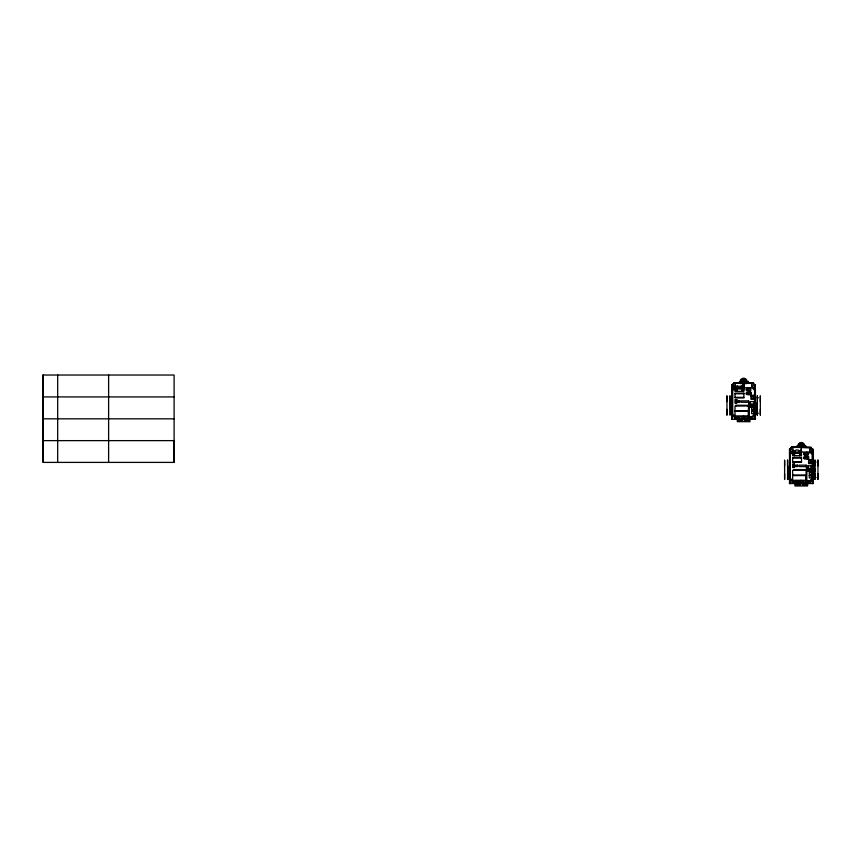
<?xml version="1.0" encoding="UTF-8"?>
<svg xmlns="http://www.w3.org/2000/svg" width="861" height="861" viewBox="0 0 861 861"><rect width="100%" height="100%" fill="white"/><g stroke="black" fill="none" stroke-linecap="round" stroke-linejoin="round"><path stroke-width="1.29" d="M57.676 375.03L57.676 462.4M108.615 375.03L108.615 462.4M726.964 415.174L726.964 395.823M729.945 405.499L729.945 415.174M729.945 403.497L729.945 395.823M729.945 408.006L729.945 400.666M753.569 383.36A2.68 2.68 0 0 0 754.946 384.738L755.42 419.242L753.074 419.242L753.074 418.091L752.643 419.242L734.637 419.242L734.637 418.091L734.207 419.242L731.861 419.242L731.915 384.889L733.647 383.317M735.294 387.332L735.294 383.629M739.728 383.317C740.029 378.162 738.673 384.286 739.836 382.887M740.245 382.026L747.036 381.94M740.514 383.683L740.514 380.121M741.041 383.403L741.041 379.292M741.934 387.751L741.934 386.406L742.559 386.406M741.784 383.715L741.784 378.657M742.419 386.406L742.559 387.751M742.666 383.92L742.666 378.248M742.892 390.076L742.892 388.924M742.892 387.751L742.892 386.406M743.377 387.751L743.377 386.406M743.635 383.995L743.635 378.108M741.934 386.406L743.85 386.406L743.882 391.378L735.003 391.378L735.003 387.751M744.604 383.92L744.604 378.248M745.497 383.715L745.497 378.657M746.229 383.403L746.229 379.292M746.756 383.683L746.756 380.121M747.52 382.887L747.951 381.175L747.951 383.317M750.243 403.454L750.243 401.581L753.913 401.581L753.913 406.995L750.243 406.995L750.534 403.841M750.243 401.581L750.534 405.854L753.633 405.854L753.633 401.581M751.987 387.332L751.545 383.629M753.418 383.317L751.987 383.629M754.559 388.666C751.556 385.771 754.042 392.476 754.559 387.751L732.722 387.751L732.722 416.552L754.559 416.552C754.989 412.516 750.523 416.982 754.559 416.552L754.559 387.751M754.989 417.585L754.989 418.371M755.42 418.328L755.42 417.585M755.42 398.772L755.42 389.689M756.851 404.788L756.851 404.121M757.336 415.174L757.336 409.362M757.336 401.635L757.336 395.823L757.336 414.841M757.422 404.788L757.422 404.121M760.317 415.174L760.317 409.362M760.306 401.635L760.317 395.823L760.317 414.841M784.608 479.48L784.608 460.129M787.578 479.48L787.578 460.129L787.578 465.941M791.356 447.246L811.191 447.623L791.356 447.193L789.494 449.194L789.494 483.538L791.84 483.538L792.271 482.397L792.271 483.538L810.276 483.538L810.707 482.397L810.707 483.538L813.053 483.538L812.58 449.033A2.68 2.68 0 0 1 811.213 447.655M792.927 452.961L792.927 447.623M796.963 447.193L797.394 445.471L797.469 447.193M797.889 446.332L804.669 446.246M798.158 447.289L798.158 444.416M798.685 447.042L798.685 443.598M799.417 447.203L799.417 442.952M800.052 452.057L800.052 450.712M800.31 447.311L800.31 442.543M800.526 454.371L800.526 453.23M800.526 452.057L800.526 450.712M801.01 450.712L801.516 455.684L792.647 455.684L792.68 450.712L794.595 450.712L794.595 452.057M801.279 447.343L801.279 442.414M801.483 452.057L801.494 450.712L799.568 450.712L799.568 452.057L800.203 452.057M802.248 447.311L802.248 442.543M803.13 447.203L803.13 442.952M803.873 447.042L803.873 443.598M804.4 447.289L804.4 444.416M805.153 447.193L805.584 445.471L805.584 447.193M807.887 470.02C807.736 468.481 808.834 471.559 811.266 470.149L811.266 465.876M808.167 470.149L807.887 465.876L811.557 465.876L811.557 471.29L807.887 471.29L807.887 465.876M809.62 452.961L809.62 447.623M812.192 452.972C809.2 450.066 811.686 456.771 812.192 452.057L790.355 452.057L790.355 480.847L812.192 480.847C812.623 476.822 808.167 481.277 812.192 480.847L812.192 452.057M812.623 482.623L812.623 481.88M813.053 481.88L813.053 482.666M813.053 453.833L812.623 463.509M814.484 470.515L814.484 471.236M814.484 469.084L814.484 468.416M814.969 479.469L814.969 473.658M815.055 471.236L815.055 470.515M814.969 465.93L814.969 460.118L814.969 479.136M817.95 479.469L817.95 473.658M817.95 465.93L817.95 460.118L817.95 479.136M753.558 383.263L733.723 382.973L753.558 382.897M732.722 388.666C738.125 386.202 729.999 392.164 734.551 388.666M739.524 417.434C738.404 420.943 736.855 414.937 739.427 417.456M741.364 417.553C744.13 414.787 742.656 420.964 741.482 417.434M745.927 417.671C743.14 420.652 744.754 414.292 745.755 418.005M749.522 403.777C748.855 403.303 749.178 403.744 749.027 404.272C748.769 400.925 749.318 404.466 749.877 403.54C749.447 405.746 748.521 402.205 749.64 403.906M747.746 417.908L747.843 417.208M747.789 417.671C749.619 414.561 749.791 420.642 747.8 417.779M754.559 415.637L753.644 416.552M790.387 452.735L791.033 453.855L792.152 452.735L790.624 452.326L790.355 452.972L792.185 452.972M803.464 481.966C800.956 484.969 802.204 478.608 803.442 482.268M806.305 467.953C808.436 466.662 807.747 468.588 806.897 468.438M812.192 479.932L811.514 480.815M749.199 404.336L749.576 402.959M806.843 468.642L807.209 467.254M739.47 417.779L734.917 417.779L739.362 417.359M749.221 403.045C750.286 404.982 747.692 403.088 749.92 403.335M744.055 416.347L743.226 416.347M797.114 482.074L792.561 482.074L797.071 481.751M806.423 467.598L807.715 468.136C805.046 467.835 808.856 468.244 806.531 467.458L807.532 468.459L806.897 467.458M806.671 467.588L806.585 468.201M807.026 467.997L806.671 468.567L807.532 467.437M741.407 417.456L745.497 417.241M799.04 481.751L803.141 481.536M806.52 468.459L807.51 467.458M749.135 403.206L750.082 403.831M747.918 417.359L752.363 417.671L747.843 417.886M807.51 468.438L807.188 467.351M797.114 481.859C794.714 479.06 795.844 485.281 797.168 481.729M806.865 468.545L806.402 467.943L807.618 467.598M749.522 404.132L749.748 403.292M789.924 449.055L789.924 483.538M789.881 449.065L789.494 449.194A2.68 2.68 0 0 0 791.345 447.655M733.637 416.552C736.392 414.206 730.924 415.056 733.4 416.52M741.741 386.234L741.504 387.751M741.741 387.751L741.676 386.234L737.177 386.234L737.145 387.751L737.145 386.234L737.543 387.751M799.331 452.057C800.752 449.302 793.541 449.194 794.832 452.057M43.136 375.03L174.105 375.03L174.105 462.4L43.136 462.4L43.136 375.03L43.136 462.4M733.723 383.059L753.558 383.21M741.622 383.317L740.794 383.317M743.226 386.406L743.85 386.406M748.478 388.074L749.845 388.074L749.845 391.034L748.478 391.034M735.003 388.429L743.882 388.429M735.003 388.924L743.882 388.924M742.559 390.076L743.258 390.076M735.628 390.076L736.37 390.076M742.408 390.582L743.592 390.582L743.592 388.924M748.478 391.809L749.845 391.809L749.845 394.822L748.478 394.822M749.845 392.142L750.9 392.142L750.9 394.489L749.845 394.489M749.845 392.465L750.9 392.465M749.845 392.734L750.9 392.885M749.845 393.746L750.9 393.746M735.003 393.789L743.882 393.789M749.845 393.907L750.9 393.907M749.845 394.177L750.9 394.177M750.964 396.318L753.45 396.318M43.05 396.921L174.019 396.921M735.003 397.341L743.882 397.341M757.336 397.76L758.423 397.76M751.438 398.03L753.095 398.03M735.595 400.989L736.252 400.989M731.861 402.636L730.429 402.636L730.429 414.571L731.861 414.571M755.42 402.636L756.851 402.636L756.851 414.571L755.42 414.571M748.672 403.648L750.103 403.648M750.534 404.067L753.633 404.067M750.243 406.101L750.534 406.995M753.913 406.101L753.633 406.995M748.457 406.274L749.21 406.274L749.21 415.745L748.457 415.745L748.457 411.278L735.003 411.278M735.003 410.719L748.457 410.719M757.336 413.226L758.423 413.226M745.497 418.091L741.407 417.886M43.072 418.823L174.051 418.823M752.643 418.812L734.637 418.866L752.643 419.07M740.944 419.275L742.72 419.275L742.72 420.534L740.944 420.534L741.073 418.812M43.104 440.628L174.073 440.628M791.356 447.279L811.191 447.408L791.356 447.451M795.456 450.54L795.327 452.057M806.122 452.38L807.478 452.38L807.478 455.329L806.122 455.329M792.647 452.735L801.516 452.735M792.647 453.23L801.516 453.23M793.272 454.371L794.003 454.371M800.203 454.371L800.902 454.371M800.041 454.877L801.236 454.877L801.236 453.23M806.122 456.115L807.478 456.115L807.478 459.128L806.122 459.128M807.478 456.448L808.544 456.448L808.544 458.795L807.478 458.795M807.478 456.76L808.544 456.76M807.478 457.03L808.544 457.03M807.478 457.191L808.544 457.191M792.647 458.095L801.516 458.095M807.478 458.052L808.544 458.052M807.478 458.203L808.544 458.203M807.478 458.482L808.544 458.482M808.597 460.624L811.094 460.624M792.647 461.647L801.516 461.647M814.969 462.066L816.056 462.066M810.61 462.325L809.071 462.325M793.239 465.284L793.885 465.284M789.494 466.942L788.063 466.942L788.063 478.877L789.494 478.877M813.053 466.942L814.484 466.942L814.484 478.877L813.053 478.877M808.167 468.362L811.266 468.362M807.887 470.407L808.167 471.29M811.557 470.407L811.266 471.29M806.1 470.569L806.843 470.569L806.843 480.051L806.1 480.051L806.1 475.584L792.647 475.584M792.647 475.024L806.1 475.024M814.969 477.521L816.056 477.521M803.141 482.397L799.04 482.182M810.276 483.107L792.271 483.107L810.276 483.279M792.271 483.322L810.276 483.376M749.21 404.315L749.382 402.937M801.16 451.186L801.387 448.344L800.848 450.766M749.92 403.96L748.769 403.292M806.843 467.254L807.209 468.642M749.199 402.959L749.576 404.336M174.008 440.628L174.105 462.4M815.055 468.793L815.055 471.182M812.967 449.194L812.892 483.538L812.741 449.194M812.623 449.055L812.623 483.538M808.414 452.789L808.414 454.909M807.618 483.365L807.618 485.97L794.94 485.97L794.94 483.365M807.026 467.232L807.026 468.664M806.929 483.581L806.929 484.829L805.153 484.829L805.153 483.581M805.81 470.321L805.81 469.579L793.562 469.579L793.562 470.321M803.98 483.581L803.98 484.829L802.194 484.829L802.194 483.581M800.353 483.581L800.353 484.829L798.577 484.829L798.577 483.581M799.546 453.23L799.546 455.684M799.051 450.54L799.083 452.057M798.911 450.54L798.717 452.057L798.847 450.54M797.404 483.581L797.404 484.829L795.618 484.829L795.618 483.581M795.252 450.54L795.112 452.057M795.047 450.54L794.929 452.057M794.628 453.23L794.628 455.684M794.111 450.712L794.111 452.057M794.122 453.23L794.122 454.877L792.927 454.877L792.927 453.23M793.638 450.712L793.638 452.057M793.638 453.23L793.638 454.371M793.153 450.712L793.153 452.057M789.871 483.538L789.763 449.194L789.623 483.538M787.578 478.178L787.578 479.146M784.608 460.452L784.608 465.941M784.608 473.668L784.608 479.146M755.205 384.889L755.151 419.242M754.989 384.749L754.989 419.242M750.77 388.494L750.77 390.614M749.974 419.07L749.974 421.675L737.296 421.675L737.296 419.07M748.177 406.026L748.177 405.283L735.929 405.283L735.929 406.026M741.902 388.924L741.902 391.378M741.31 387.751L741.203 386.234M737.468 386.234L737.35 387.751M736.951 387.751L736.951 386.406L735.036 386.406L735.036 387.751M736.984 388.924L736.984 391.378M736.478 386.406L736.478 387.751M736.489 388.924L736.489 390.582L735.294 390.582L735.294 388.924M735.994 386.406L735.994 387.751M735.994 388.924L735.994 390.076M735.52 386.406L735.52 387.751M732.291 419.242L731.861 384.889A2.68 2.68 0 0 0 733.701 383.36M732.022 384.889L732.076 419.242M729.945 396.157L729.945 401.635M726.964 396.157L726.964 401.635M726.964 409.362L726.964 414.851M750.243 404.971L750.534 405.714L750.243 404.971M753.633 404.971L753.913 405.714L753.633 404.971M807.887 467.006L808.167 467.76L807.887 467.006M811.266 469.277L811.557 470.02L811.266 469.277M751.416 404.573L751.416 405.348L752.751 405.348L752.751 404.573L751.416 404.573M809.049 468.868L809.049 469.643L810.384 469.643L810.384 468.879L809.049 468.868M743.226 384.35C742.171 390.571 746.272 383.393 743.226 384.35M746.433 389.398C747.499 392.724 749.016 387.052 746.433 389.398M746.465 393.208C747.488 396.426 748.962 390.937 746.465 393.208M751.718 404.864L752.439 405.057L751.761 404.778M790.387 479.695C791.507 483.193 793.11 477.231 790.387 479.695M798.997 481.859C800.741 485.163 801.483 479.028 798.997 481.859M804.066 453.693C805.132 457.019 806.66 451.347 804.066 453.693M800.859 480.427L801.688 480.642L800.859 480.427M804.099 457.514C805.132 460.721 806.596 455.243 804.099 457.514M805.39 481.729C806.757 485.27 807.769 479.06 805.444 481.859C809.189 485.41 813.322 479.082 805.487 481.751M809.362 469.159L810.083 469.353L809.394 469.073M738.49 401.398L739.395 401.764L738.49 401.398M796.134 465.693L797.028 466.07L796.134 465.693M743.882 393.133L735.003 393.133L735.003 397.997L743.882 397.997L743.882 393.133M753.45 395.317L750.964 395.317L750.964 399.321L753.45 399.321L753.45 395.317M736.844 399.633L735.003 399.633L735.003 403.206L736.844 403.206L736.844 399.633M736.252 400.225L735.595 400.225L735.595 402.614L736.252 402.614L736.252 400.225M739.879 400.86L738.017 400.86L738.017 402.291L739.879 402.291L739.879 400.86M748.607 400.86L741.31 400.86L741.31 402.291L748.607 402.291L748.607 400.86M748.457 406.026L735.003 406.026L735.003 415.981L748.457 415.981L748.457 406.026M753.655 407.759L751.642 407.759L751.642 410.051L753.655 410.051L753.655 407.759M752.654 410.374L751.642 411.009L752.654 410.374M753.655 411.332L751.642 411.332L751.642 413.624L753.655 413.624L753.655 411.332M739.76 419.275L737.985 419.275L737.985 420.534L739.76 420.534L739.76 419.275M746.336 419.275L744.561 419.275L744.561 420.534L746.336 420.534L746.336 419.275M749.296 419.275L747.509 419.275L747.509 420.534L749.296 420.534L749.296 419.275M801.516 457.439L792.647 457.439L792.647 462.303L801.516 462.303L801.516 457.439M811.094 459.613L808.597 459.613L808.597 463.616L811.094 463.616L811.094 459.613M794.477 463.939L792.647 463.939L792.647 467.512L794.477 467.512L794.477 463.939M793.885 464.52L793.239 464.52L793.239 466.92L793.885 466.92L793.885 464.52M797.512 465.166L795.65 465.166L795.65 466.597L797.512 466.597L797.512 465.166M806.24 465.166L798.943 465.166L798.943 466.597L806.24 466.597L806.24 465.166M806.1 470.321L792.647 470.321L792.647 480.277L806.1 480.277L806.1 470.321M811.299 472.065L809.286 472.065L809.286 474.346L811.299 474.346L811.299 472.065M810.287 474.68L809.286 475.315L810.287 474.68M811.299 475.627L809.286 475.627L809.286 477.92L811.299 477.92L811.299 475.627M752.363 387.03A1.119 1.119 0 0 0 754.236 386.524A1.119 1.119 0 0 0 752.869 385.158A1.119 1.119 0 0 0 752.363 387.03M733.335 387.03A1.119 1.119 0 0 0 735.197 386.524A1.119 1.119 0 0 0 733.83 385.158A1.119 1.119 0 0 0 733.335 387.03M746.433 390.464A1.184 1.184 0 0 0 748.424 389.925A1.184 1.184 0 0 0 746.971 388.472A1.184 1.184 0 0 0 746.433 390.464M746.433 394.263A1.184 1.184 0 0 0 748.424 393.735A1.184 1.184 0 0 0 746.971 392.282A1.184 1.184 0 0 0 746.433 394.263M810.007 451.325A1.119 1.119 0 0 0 811.869 450.83A1.119 1.119 0 0 0 810.502 449.464A1.119 1.119 0 0 0 810.007 451.325M790.968 451.325A1.119 1.119 0 0 0 792.841 450.83A1.119 1.119 0 0 0 791.474 449.464A1.119 1.119 0 0 0 790.968 451.325M804.066 454.759A1.184 1.184 0 0 0 806.057 454.231A1.184 1.184 0 0 0 804.604 452.778A1.184 1.184 0 0 0 804.066 454.759M804.066 458.569A1.184 1.184 0 0 0 806.057 458.03A1.184 1.184 0 0 0 804.604 456.578A1.184 1.184 0 0 0 804.066 458.569"/></g></svg>
